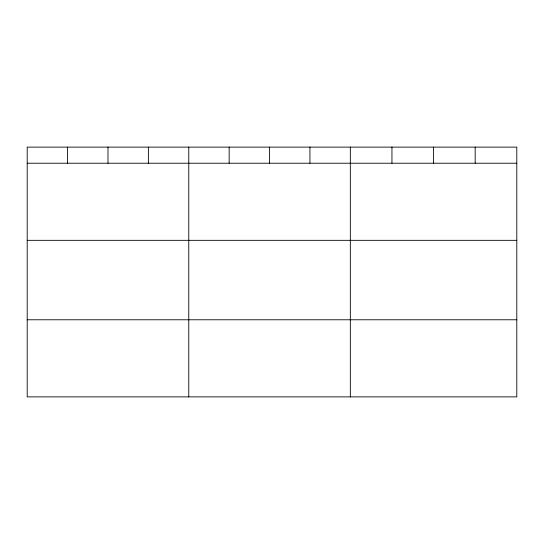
<?xml version="1.0" encoding="UTF-8"?>
<svg xmlns="http://www.w3.org/2000/svg" width="544" height="544" viewBox="0 0 544 544"><rect width="100%" height="100%" fill="white"/><g stroke="black" fill="none" stroke-linecap="round" stroke-linejoin="round"><path stroke-width="0.82" d="M516.8 240.332L516.8 147.118L27.2 147.118L27.2 396.882L516.8 396.882L516.8 240.332L27.2 240.332M27.2 163.227L516.8 163.227M27.2 319.777L516.8 319.777M475.184 147.118L475.184 163.227M433.568 147.118L433.568 163.227M391.952 147.118L391.952 163.227M350.336 147.118L350.336 396.882M309.944 147.118L309.944 163.227M269.552 147.118L269.552 163.227M229.16 147.118L229.16 163.227M188.768 147.118L188.768 396.882M148.376 147.118L148.376 163.227M107.984 147.118L107.984 163.227M67.592 147.118L67.592 163.227"/></g></svg>
